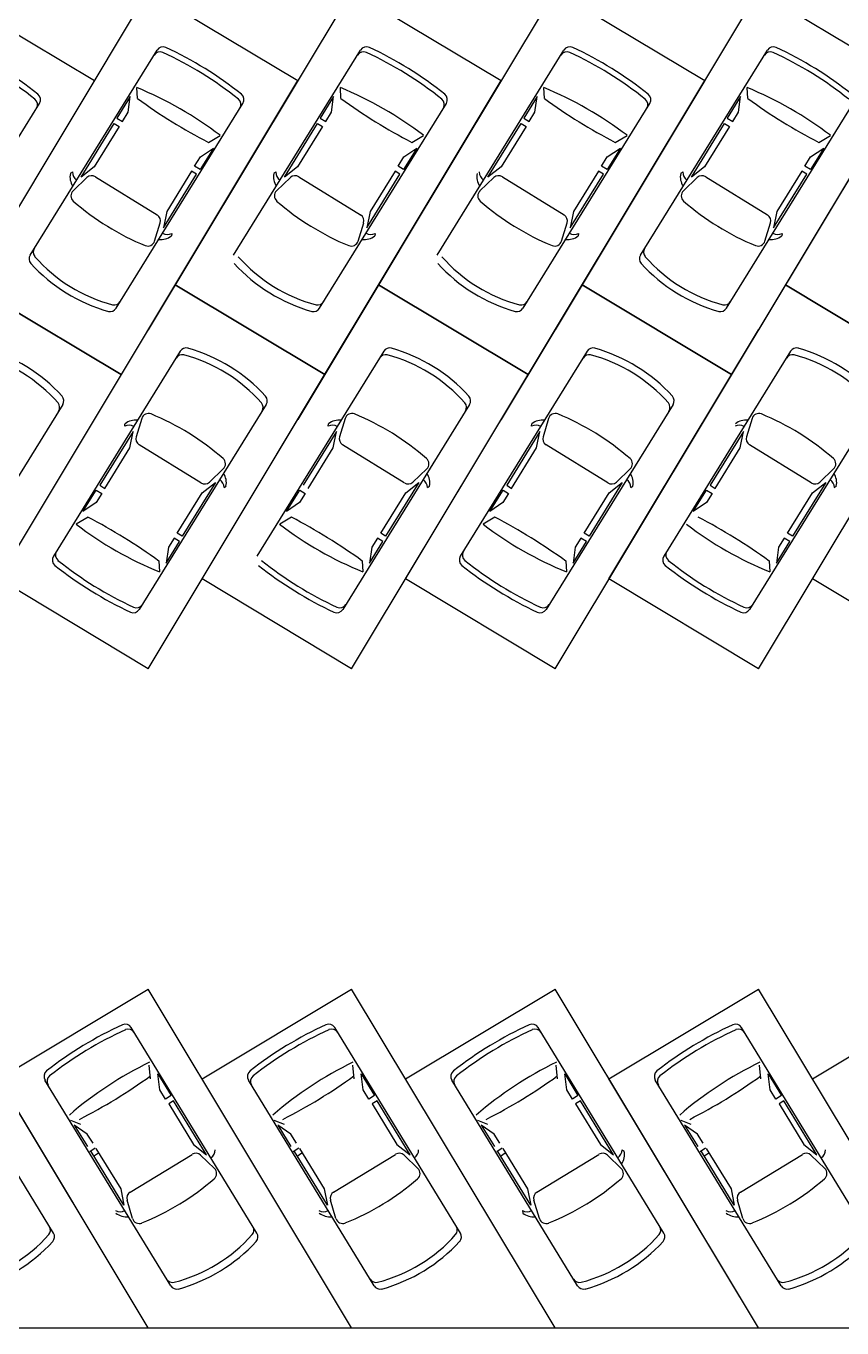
# Model space of a CAD drawing. Header units: millimetres. Extents: x 2478 to 18835, y -4183 to 1193.
# Drawn here: x 12454 to 13778, y -4183 to -2070 of the extents above; entities that cross this region are included whole.
import ezdxf

# ---------------------------------------------------------------- set-up
doc = ezdxf.new("R2010")
doc.units = ezdxf.units.MM

msp = doc.modelspace()

# ---------------------------------------------------------------- linework, layer by layer
at = {"color": 1}
for p, q in [((12652.2, -2013.2), (12322.2, -2563.2)), ((12322.2, -2013.2), (12564.9, -2158.8)), ((12652.2, -2013.2), (12322.2, -2563.2)), ((12652.2, -2013.2), (12894.9, -2158.8)), ((12982.2, -2013.2), (12652.2, -2563.2)), ((12982.2, -2013.2), (12652.2, -2563.2)), ((12982.2, -2013.2), (13224.9, -2158.8)), ((13312.2, -2013.2), (12982.2, -2563.2)), ((13312.2, -2013.2), (12982.2, -2563.2)), ((13642.2, -2013.2), (13312.2, -2563.2)), ((13642.2, -2013.2), (13312.2, -2563.2)), ((13312.2, -2013.2), (13554.9, -2158.8)), ((13972.2, -2013.2), (13642.2, -2563.2)), ((13642.2, -2013.2), (13884.9, -2158.8)), ((12322.2, -3113.2), (12894.9, -2158.8)), ((12652.2, -3113.2), (13224.9, -2158.8)), ((13224.9, -2158.8), (12894.9, -2708.8)), ((13224.9, -2158.8), (12894.9, -2708.8)), ((12982.2, -3113.2), (13554.9, -2158.8)), ((13554.9, -2158.8), (13224.9, -2708.8)), ((13554.9, -2158.8), (13224.9, -2708.8)), ((13312.2, -3113.2), (13884.9, -2158.8)), ((12365.9, -2490.4), (12608.5, -2636)), ((12608.5, -2636), (12365.9, -2490.4)), ((12938.5, -2636), (12695.9, -2490.4)), ((12695.9, -2490.4), (12938.5, -2636)), ((13025.9, -2490.4), (13268.5, -2636)), ((13268.5, -2636), (13025.9, -2490.4)), ((13598.5, -2636), (13355.9, -2490.4)), ((13355.9, -2490.4), (13598.5, -2636)), ((13928.5, -2636), (13685.9, -2490.4)), ((13685.9, -2490.4), (13928.5, -2636)), ((13685.9, -2490.4), (13928.5, -2636)), ((13685.9, -2490.4), (13928.5, -2636)), ((12739.6, -2967.6), (12982.2, -2563.2)), ((13069.6, -2967.6), (13312.2, -2563.2)), ((13399.6, -2967.6), (13642.2, -2563.2)), ((13642.2, -3113.2), (13972.2, -2563.2)), ((12652.2, -3113.2), (12409.6, -2967.6)), ((12652.2, -3113.2), (12409.6, -2967.6)), ((12982.2, -3113.2), (12739.6, -2967.6)), ((12982.2, -3113.2), (12739.6, -2967.6)), ((13312.2, -3113.2), (13069.6, -2967.6)), ((13312.2, -3113.2), (13069.6, -2967.6)), ((13642.2, -3113.2), (13399.6, -2967.6)), ((13972.2, -3113.2), (13729.6, -2967.6)), ((12652.2, -4183.2), (12322.2, -3633.2)), ((12409.6, -3778.8), (12652.2, -3633.2)), ((12982.2, -4183.2), (12652.2, -3633.2)), ((12739.6, -3778.8), (12982.2, -3633.2)), ((13312.2, -4183.2), (12982.2, -3633.2)), ((13069.6, -3778.8), (13312.2, -3633.2)), ((13642.2, -4183.2), (13312.2, -3633.2)), ((13399.6, -3778.8), (13642.2, -3633.2)), ((13972.2, -4183.2), (13642.2, -3633.2)), ((13729.6, -3778.8), (13972.2, -3633.2)), ((12652.2, -4183.2), (12409.6, -3778.8)), ((13642.2, -4183.2), (13399.6, -3778.8))]:
    msp.add_line(p, q, dxfattribs=at)
at = {"color": 0}
for p, q in [((12460.8, -2442), (12666.6, -2109.4)), ((12790.8, -2442), (12996.6, -2109.4)), ((13120.8, -2442), (13326.6, -2109.4)), ((13450.8, -2442), (13656.6, -2109.4)), ((12634.9, -2187.9), (12633.9, -2170.2)), ((12964.9, -2187.9), (12963.9, -2170.2)), ((13294.9, -2187.9), (13293.9, -2170.2)), ((13624.9, -2187.9), (13623.9, -2170.2)), ((12270.2, -2528.2), (12475.9, -2195.7)), ((12600.2, -2528.2), (12805.9, -2195.7)), ((12623, -2184.6), (12601.4, -2219.6)), ((12619.6, -2210.1), (12623, -2184.6)), ((12930.2, -2528.2), (13135.9, -2195.7)), ((12953, -2184.6), (12931.4, -2219.6)), ((12949.6, -2210.1), (12953, -2184.6)), ((13260.2, -2528.2), (13465.9, -2195.7)), ((13283, -2184.6), (13261.4, -2219.6)), ((13279.6, -2210.1), (13283, -2184.6)), ((13590.2, -2528.2), (13795.9, -2195.7)), ((13613, -2184.6), (13591.4, -2219.6)), ((13609.6, -2210.1), (13613, -2184.6)), ((12610.3, -2225.1), (12619.6, -2210.1)), ((12940.3, -2225.1), (12949.6, -2210.1)), ((13270.3, -2225.1), (13279.6, -2210.1)), ((13600.3, -2225.1), (13609.6, -2210.1)), ((12543.3, -2315.2), (12597.1, -2228.2)), ((12605.1, -2233.1), (12564.6, -2298.6)), ((12597.1, -2228.2), (12605.1, -2233.1)), ((12601.4, -2219.6), (12610.3, -2225.1)), ((12873.3, -2315.2), (12927.1, -2228.2)), ((12935.1, -2233.1), (12894.6, -2298.6)), ((12927.1, -2228.2), (12935.1, -2233.1)), ((12931.4, -2219.6), (12940.3, -2225.1)), ((13203.3, -2315.2), (13257.1, -2228.2)), ((13265.1, -2233.1), (13224.6, -2298.6)), ((13257.1, -2228.2), (13265.1, -2233.1)), ((13261.4, -2219.6), (13270.3, -2225.1)), ((13533.3, -2315.2), (13587.1, -2228.2)), ((13595.1, -2233.1), (13554.6, -2298.6)), ((13587.1, -2228.2), (13595.1, -2233.1)), ((13591.4, -2219.6), (13600.3, -2225.1)), ((12749.8, -2259), (12768.9, -2247.6)), ((13079.8, -2259), (13098.9, -2247.6)), ((13409.8, -2259), (13428.9, -2247.6)), ((13739.8, -2259), (13758.9, -2247.6)), ((12758.1, -2268.2), (12736.5, -2303.2)), ((12736.8, -2282.7), (12758.1, -2268.2)), ((13088.1, -2268.2), (13066.5, -2303.2)), ((13066.8, -2282.7), (13088.1, -2268.2)), ((13418.1, -2268.2), (13396.5, -2303.2)), ((13396.8, -2282.7), (13418.1, -2268.2)), ((13748.1, -2268.2), (13726.5, -2303.2)), ((13726.8, -2282.7), (13748.1, -2268.2)), ((12564.6, -2298.6), (12543.3, -2315.2)), ((12727.5, -2297.6), (12736.8, -2282.7)), ((12736.5, -2303.2), (12727.5, -2297.6)), ((12894.6, -2298.6), (12873.3, -2315.2)), ((13057.5, -2297.6), (13066.8, -2282.7)), ((13066.5, -2303.2), (13057.5, -2297.6)), ((13224.6, -2298.6), (13203.3, -2315.2)), ((13387.5, -2297.6), (13396.8, -2282.7)), ((13396.5, -2303.2), (13387.5, -2297.6)), ((13554.6, -2298.6), (13533.3, -2315.2)), ((13717.5, -2297.6), (13726.8, -2282.7)), ((13726.5, -2303.2), (13717.5, -2297.6)), ((12529.2, -2307.1), (12525.9, -2309.3)), ((12530.4, -2337.4), (12552.8, -2316.1)), ((12566.7, -2314.7), (12666.8, -2376.6)), ((12676.8, -2397.9), (12730.6, -2310.8)), ((12722.7, -2305.9), (12682.2, -2371.3)), ((12730.6, -2310.8), (12722.7, -2305.9)), ((12859.2, -2307.1), (12855.9, -2309.3)), ((12860.4, -2337.4), (12882.8, -2316.1)), ((12896.7, -2314.7), (12996.8, -2376.6)), ((13006.8, -2397.9), (13060.6, -2310.8)), ((13052.7, -2305.9), (13012.2, -2371.3)), ((13060.6, -2310.8), (13052.7, -2305.9)), ((13190.4, -2337.4), (13212.8, -2316.1)), ((13226.7, -2314.7), (13326.8, -2376.6)), ((13336.8, -2397.9), (13390.6, -2310.8)), ((13382.7, -2305.9), (13342.2, -2371.3)), ((13390.6, -2310.8), (13382.7, -2305.9)), ((13519.2, -2307.1), (13515.9, -2309.3)), ((13520.4, -2337.4), (13542.8, -2316.1)), ((13556.7, -2314.7), (13656.8, -2376.6)), ((13666.8, -2397.9), (13720.6, -2310.8)), ((13712.7, -2305.9), (13672.2, -2371.3)), ((13720.6, -2310.8), (13712.7, -2305.9)), ((12682.2, -2371.3), (12676.8, -2397.9)), ((13012.2, -2371.3), (13006.8, -2397.9)), ((13342.2, -2371.3), (13336.8, -2397.9)), ((13672.2, -2371.3), (13666.8, -2397.9)), ((12662.7, -2419.3), (12671.8, -2389.7)), ((12690.4, -2406.8), (12689.8, -2410.7)), ((12992.7, -2419.3), (13001.8, -2389.7)), ((13020.4, -2406.8), (13019.8, -2410.7)), ((13322.7, -2419.3), (13331.8, -2389.7)), ((13350.4, -2406.8), (13349.8, -2410.7)), ((13652.7, -2419.3), (13661.8, -2389.7)), ((13680.4, -2406.8), (13679.8, -2410.7)), ((12704.3, -2598.1), (12498.5, -2930.7)), ((13034.3, -2598.1), (12828.5, -2930.7)), ((13364.3, -2598.1), (13158.5, -2930.7)), ((13694.3, -2598.1), (13488.5, -2930.7)), ((12513.6, -2684.4), (12307.8, -3017)), ((12843.6, -2684.4), (12637.8, -3017)), ((13173.6, -2684.4), (12967.8, -3017)), ((13503.6, -2684.4), (13297.8, -3017)), ((13833.6, -2684.4), (13627.8, -3017)), ((12614.1, -2719.6), (12614.6, -2715.6)), ((12641.7, -2707.1), (12632.7, -2736.7)), ((12944.1, -2719.6), (12944.6, -2715.6)), ((12971.7, -2707.1), (12962.7, -2736.7)), ((13274.1, -2719.6), (13274.6, -2715.6)), ((13301.7, -2707.1), (13292.7, -2736.7)), ((13631.7, -2707.1), (13622.7, -2736.7)), ((12627.6, -2728.5), (12573.8, -2815.5)), ((12622.2, -2755), (12627.6, -2728.5)), ((12957.6, -2728.5), (12903.8, -2815.5)), ((12952.2, -2755), (12957.6, -2728.5)), ((13287.6, -2728.5), (13233.8, -2815.5)), ((13282.2, -2755), (13287.6, -2728.5)), ((13617.6, -2728.5), (13563.8, -2815.5)), ((13612.2, -2755), (13617.6, -2728.5)), ((12581.8, -2820.5), (12622.2, -2755)), ((12737.7, -2811.7), (12637.6, -2749.7)), ((12911.8, -2820.5), (12952.2, -2755)), ((13067.7, -2811.7), (12967.6, -2749.7)), ((13241.8, -2820.5), (13282.2, -2755)), ((13397.7, -2811.7), (13297.6, -2749.7)), ((13571.8, -2820.5), (13612.2, -2755)), ((13727.7, -2811.7), (13627.6, -2749.7)), ((12774.1, -2789), (12751.6, -2810.3)), ((13104.1, -2789), (13081.6, -2810.3)), ((13434.1, -2789), (13411.6, -2810.3)), ((13764.1, -2789), (13741.6, -2810.3)), ((12546.3, -2858.2), (12568, -2823.2)), ((12576.9, -2828.7), (12567.6, -2843.7)), ((12568, -2823.2), (12576.9, -2828.7)), ((12573.8, -2815.5), (12581.8, -2820.5)), ((12699.4, -2893.2), (12739.9, -2827.8)), ((12761.2, -2811.1), (12707.3, -2898.1)), ((12739.9, -2827.8), (12761.2, -2811.1)), ((12775.2, -2819.3), (12778.5, -2817)), ((12876.3, -2858.2), (12898, -2823.2)), ((12906.9, -2828.7), (12897.6, -2843.7)), ((12898, -2823.2), (12906.9, -2828.7)), ((13029.4, -2893.2), (13069.9, -2827.8)), ((13091.2, -2811.1), (13037.3, -2898.1)), ((13069.9, -2827.8), (13091.2, -2811.1)), ((13105.2, -2819.3), (13108.5, -2817)), ((13206.3, -2858.2), (13228, -2823.2)), ((13236.9, -2828.7), (13227.6, -2843.7)), ((13228, -2823.2), (13236.9, -2828.7)), ((13233.8, -2815.5), (13241.8, -2820.5)), ((13359.4, -2893.2), (13399.9, -2827.8)), ((13421.2, -2811.1), (13367.3, -2898.1)), ((13399.9, -2827.8), (13421.2, -2811.1)), ((13435.2, -2819.3), (13438.5, -2817)), ((13536.3, -2858.2), (13558, -2823.2)), ((13566.9, -2828.7), (13557.6, -2843.7)), ((13558, -2823.2), (13566.9, -2828.7)), ((13563.8, -2815.5), (13571.8, -2820.5)), ((13689.4, -2893.2), (13729.9, -2827.8)), ((13751.2, -2811.1), (13697.3, -2898.1)), ((13729.9, -2827.8), (13751.2, -2811.1)), ((13765.2, -2819.3), (13768.5, -2817)), ((12567.6, -2843.7), (12546.3, -2858.2)), ((12897.6, -2843.7), (12876.3, -2858.2)), ((13227.6, -2843.7), (13206.3, -2858.2)), ((13557.6, -2843.7), (13536.3, -2858.2)), ((12554.6, -2867.4), (12535.6, -2878.8)), ((12884.6, -2867.4), (12865.6, -2878.8)), ((13214.6, -2867.4), (13195.6, -2878.8)), ((12707.3, -2898.1), (12699.4, -2893.2)), ((13037.3, -2898.1), (13029.4, -2893.2)), ((13367.3, -2898.1), (13359.4, -2893.2)), ((13697.3, -2898.1), (13689.4, -2893.2)), ((12681.4, -2941.8), (12703.1, -2906.8)), ((12694.1, -2901.3), (12684.9, -2916.2)), ((12703.1, -2906.8), (12694.1, -2901.3)), ((13011.4, -2941.8), (13033.1, -2906.8)), ((13024.1, -2901.3), (13014.9, -2916.2)), ((13033.1, -2906.8), (13024.1, -2901.3)), ((13341.4, -2941.8), (13363.1, -2906.8)), ((13354.1, -2901.3), (13344.9, -2916.2)), ((13363.1, -2906.8), (13354.1, -2901.3)), ((13671.4, -2941.8), (13693.1, -2906.8)), ((13684.1, -2901.3), (13674.9, -2916.2)), ((13693.1, -2906.8), (13684.1, -2901.3)), ((12684.9, -2916.2), (12681.4, -2941.8)), ((13014.9, -2916.2), (13011.4, -2941.8)), ((13344.9, -2916.2), (13341.4, -2941.8)), ((13674.9, -2916.2), (13671.4, -2941.8)), ((12669.5, -2938.4), (12670.6, -2956.2)), ((12999.5, -2938.4), (13000.6, -2956.2)), ((13329.5, -2938.4), (13330.6, -2956.2)), ((13659.5, -2938.4), (13660.6, -2956.2)), ((12498.6, -4029.3), (12294.8, -3695.6)), ((12828.6, -4029.3), (12624.8, -3695.6)), ((13158.6, -4029.3), (12954.8, -3695.6)), ((13488.6, -4029.3), (13284.8, -3695.6)), ((13818.6, -4029.3), (13614.8, -3695.6)), ((12656.2, -3779), (12653.9, -3756.9)), ((12986.2, -3779), (12983.9, -3756.9)), ((13316.2, -3779), (13313.9, -3756.9)), ((13646.2, -3779), (13643.9, -3756.9)), ((12688.8, -4114.8), (12484.8, -3780.9)), ((12667.9, -3771), (12689.3, -3806.1)), ((12671.2, -3796.5), (12667.9, -3771)), ((13018.8, -4114.8), (12814.8, -3780.9)), ((12997.9, -3771), (13019.3, -3806.1)), ((13001.2, -3796.5), (12997.9, -3771)), ((13348.8, -4114.8), (13144.8, -3780.9)), ((13331.2, -3796.5), (13327.9, -3771)), ((13327.9, -3771), (13349.3, -3806.1)), ((13678.8, -4114.8), (13474.8, -3780.9)), ((13661.2, -3796.5), (13657.9, -3771)), ((13657.9, -3771), (13679.3, -3806.1)), ((12680.3, -3811.6), (12671.2, -3796.5)), ((13010.3, -3811.6), (13001.2, -3796.5)), ((13340.3, -3811.6), (13331.2, -3796.5)), ((13670.3, -3811.6), (13661.2, -3796.5)), ((12689.3, -3806.1), (12680.3, -3811.6)), ((12693.5, -3814.7), (12685.5, -3819.6)), ((12685.5, -3819.6), (12725.7, -3885.3)), ((12746.9, -3902.1), (12693.5, -3814.7)), ((13019.3, -3806.1), (13010.3, -3811.6)), ((13023.5, -3814.7), (13015.5, -3819.6)), ((13015.5, -3819.6), (13055.7, -3885.3)), ((13076.9, -3902.1), (13023.5, -3814.7)), ((13349.3, -3806.1), (13340.3, -3811.6)), ((13353.5, -3814.7), (13345.5, -3819.6)), ((13345.5, -3819.6), (13385.7, -3885.3)), ((13406.9, -3902.1), (13353.5, -3814.7)), ((13679.3, -3806.1), (13670.3, -3811.6)), ((13683.5, -3814.7), (13675.5, -3819.6)), ((13675.5, -3819.6), (13715.7, -3885.3)), ((13736.9, -3902.1), (13683.5, -3814.7)), ((12543.2, -3853), (12526.7, -3846.4)), ((12553.5, -3868.4), (12532.3, -3853.8)), ((12532.3, -3853.8), (12553.7, -3888.9)), ((12873.2, -3853), (12856.7, -3846.4)), ((12883.5, -3868.4), (12862.3, -3853.8)), ((12862.3, -3853.8), (12883.7, -3888.9)), ((13203.2, -3853), (13186.7, -3846.4)), ((13192.3, -3853.8), (13213.7, -3888.9)), ((13213.5, -3868.4), (13192.3, -3853.8)), ((13533.2, -3853), (13516.7, -3846.4)), ((13522.3, -3853.8), (13543.7, -3888.9)), ((13543.5, -3868.4), (13522.3, -3853.8)), ((12562.7, -3883.4), (12553.5, -3868.4)), ((12725.7, -3885.3), (12746.9, -3902.1)), ((12892.7, -3883.4), (12883.5, -3868.4)), ((13055.7, -3885.3), (13076.9, -3902.1)), ((13222.7, -3883.4), (13213.5, -3868.4)), ((13385.7, -3885.3), (13406.9, -3902.1)), ((13552.7, -3883.4), (13543.5, -3868.4)), ((13715.7, -3885.3), (13736.9, -3902.1)), ((12557.6, -3896.8), (12566.4, -3891)), ((12612.9, -3983.9), (12559.5, -3896.6)), ((12563.7, -3904.3), (12571.5, -3899.2)), ((12567.5, -3891.7), (12607.6, -3957.4)), ((12622.9, -3962.8), (12723.4, -3901.4)), ((12759.6, -3924.3), (12737.3, -3902.9)), ((12887.6, -3896.8), (12896.4, -3891)), ((12942.9, -3983.9), (12889.5, -3896.6)), ((12893.7, -3904.3), (12901.5, -3899.2)), ((12897.5, -3891.7), (12937.6, -3957.4)), ((12952.9, -3962.8), (13053.4, -3901.4)), ((13089.6, -3924.3), (13067.3, -3902.9)), ((13217.6, -3896.8), (13226.4, -3891)), ((13272.9, -3983.9), (13219.5, -3896.6)), ((13223.7, -3904.3), (13231.5, -3899.2)), ((13227.5, -3891.7), (13267.6, -3957.4)), ((13282.9, -3962.8), (13383.4, -3901.4)), ((13419.6, -3924.3), (13397.3, -3902.9)), ((13421, -3894), (13424.2, -3896.3)), ((13547.6, -3896.8), (13556.4, -3891)), ((13602.9, -3983.9), (13549.5, -3896.6)), ((13553.7, -3904.3), (13561.5, -3899.2)), ((13557.5, -3891.7), (13597.6, -3957.4)), ((13612.9, -3962.8), (13713.4, -3901.4)), ((13749.6, -3924.3), (13727.3, -3902.9)), ((12607.6, -3957.4), (12612.9, -3983.9)), ((12937.6, -3957.4), (12942.9, -3983.9)), ((13267.6, -3957.4), (13272.9, -3983.9)), ((13597.6, -3957.4), (13602.9, -3983.9)), ((12626.8, -4005.4), (12618, -3975.8)), ((12956.8, -4005.4), (12948, -3975.8)), ((13259.2, -3992.8), (13259.8, -3996.7)), ((13286.8, -4005.4), (13278, -3975.8)), ((13616.8, -4005.4), (13608, -3975.8))]:
    msp.add_line(p, q, dxfattribs=at)
at = {"color": 4}
msp.add_line((8362.2, -4183.2), (16746.3, -4183.2), dxfattribs=at)
at = {"color": 0}
for centre, major_axis, start_param, end_param in [((12086, -2669.4), (-597.9, -140.8), 3.808851, 4.043797), ((12090.9, -2661.4), (-597.9, -140.8), 3.808851, 4.043797), ((12671.4, -2123.3), (-2.6, 11.1), 5.626184, 7.068583), ((12676.3, -2115.4), (-2.6, 11.1), 5.626184, 7.068583), ((12416, -2669.4), (-597.9, -140.8), 3.808851, 4.043797), ((12420.9, -2661.4), (-597.9, -140.8), 3.808851, 4.043797), ((13001.4, -2123.3), (-2.6, 11.1), 5.626184, 7.068583), ((13006.3, -2115.4), (-2.6, 11.1), 5.626184, 7.068583), ((12746, -2669.4), (-597.9, -140.8), 3.808851, 4.043797), ((12750.9, -2661.4), (-597.9, -140.8), 3.808851, 4.043797), ((13331.4, -2123.3), (-2.6, 11.1), 5.626184, 7.068583), ((13336.3, -2115.4), (-2.6, 11.1), 5.626184, 7.068583), ((13076, -2669.4), (-597.9, -140.8), 3.808851, 4.043797), ((13080.9, -2661.4), (-597.9, -140.8), 3.808851, 4.043797), ((13661.4, -2123.3), (-2.6, 11.1), 5.626184, 7.068583), ((13666.3, -2115.4), (-2.6, 11.1), 5.626184, 7.068583), ((13406, -2669.4), (-597.9, -140.8), 3.808851, 4.043797), ((13410.9, -2661.4), (-597.9, -140.8), 3.808851, 4.043797), ((12408.1, -2720.7), (-136.4, 579.2), 5.400401, 5.662686), ((12738.1, -2720.7), (-136.4, 579.2), 5.400401, 5.662686), ((13068.1, -2720.7), (-136.4, 579.2), 5.400401, 5.662686), ((13398.1, -2720.7), (-136.4, 579.2), 5.400401, 5.662686), ((12461.3, -2197.6), (-2.6, 11.1), 3.926991, 5.367923), ((12466.2, -2189.7), (-2.6, 11.1), 3.926991, 5.367923), ((13169, -1453.1), (-208.3, 884.2), 2.281762, 2.430627), ((12791.3, -2197.6), (-2.6, 11.1), 3.926991, 5.367923), ((12796.2, -2189.7), (-2.6, 11.1), 3.926991, 5.367923), ((13499, -1453.1), (-208.3, 884.2), 2.281762, 2.430627), ((13121.3, -2197.6), (-2.6, 11.1), 3.926991, 5.367923), ((13126.2, -2189.7), (-2.6, 11.1), 3.926991, 5.367923), ((13829, -1453.1), (-208.3, 884.2), 2.281762, 2.430627), ((13451.3, -2197.6), (-2.6, 11.1), 3.926991, 5.367923), ((13456.2, -2189.7), (-2.6, 11.1), 3.926991, 5.367923), ((14159, -1453.1), (-208.3, 884.2), 2.281762, 2.430627), ((12552.6, -2315), (-26.5, -6.2), -0.439922, 0.360338), ((12545.5, -2306.9), (-15.8, -3.7), -0.220829, 0.729047), ((12560.7, -2324.4), (-11.1, -2.6), 3.926991, 5.240463), ((12882.6, -2315), (-26.5, -6.2), -0.439922, 0.360338), ((12875.5, -2306.9), (-15.8, -3.7), -0.220829, 0.729047), ((12890.7, -2324.4), (-11.1, -2.6), 3.926991, 5.240463), ((13212.6, -2315), (-26.5, -6.2), -0.439922, 0.360338), ((13205.5, -2306.9), (-15.8, -3.7), -0.220829, 0.729047), ((13220.7, -2324.4), (-11.1, -2.6), 3.926991, 5.240463), ((13542.6, -2315), (-26.5, -6.2), -0.439922, 0.360338), ((13535.5, -2306.9), (-15.8, -3.7), -0.220829, 0.729047), ((13550.7, -2324.4), (-11.1, -2.6), 3.926991, 5.240463), ((12538.3, -2345.7), (-2.6, 11.1), 0.528074, 2.182793), ((12868.3, -2345.7), (-2.6, 11.1), 0.528074, 2.182793), ((13198.3, -2345.7), (-2.6, 11.1), 0.528074, 2.182793), ((13528.3, -2345.7), (-2.6, 11.1), 0.528074, 2.182793), ((12810.7, -2032.1), (-415.5, -97.9), 0.623679, 0.947117), ((13140.7, -2032.1), (-415.5, -97.9), 0.623679, 0.947117), ((13470.7, -2032.1), (-415.5, -97.9), 0.623679, 0.947117), ((13800.7, -2032.1), (-415.5, -97.9), 0.623679, 0.947117), ((12660.8, -2386.4), (-2.6, 11.1), 4.184315, 5.497787), ((12990.8, -2386.4), (-2.6, 11.1), 4.184315, 5.497787), ((13320.8, -2386.4), (-2.6, 11.1), 4.184315, 5.497787), ((13650.8, -2386.4), (-2.6, 11.1), 4.184315, 5.497787), ((12683.3, -2392.2), (-3.7, 15.8), 2.412546, 3.362421), ((13013.3, -2392.2), (-3.7, 15.8), 2.412546, 3.362421), ((13343.3, -2392.2), (-3.7, 15.8), 2.412546, 3.362421), ((13673.3, -2392.2), (-3.7, 15.8), 2.412546, 3.362421), ((12651.8, -2415.9), (-11.1, -2.6), 0.958799, 2.613518), ((12672.9, -2389.4), (-6.2, 26.5), 2.781255, 3.581514), ((12981.8, -2415.9), (-11.1, -2.6), 0.958799, 2.613518), ((13002.9, -2389.4), (-6.2, 26.5), 2.781255, 3.581514), ((13311.8, -2415.9), (-11.1, -2.6), 0.958799, 2.613518), ((13332.9, -2389.4), (-6.2, 26.5), 2.781255, 3.581514), ((13641.8, -2415.9), (-11.1, -2.6), 0.958799, 2.613518), ((13662.9, -2389.4), (-6.2, 26.5), 2.781255, 3.581514), ((12470.5, -2448), (-11.1, -2.6), -0.785398, 0.48085), ((12477.2, -2437.2), (-2.6, 11.1), 0.785398, 2.032674), ((12659.6, -2276.4), (-58.4, 247.8), 2.060666, 2.651723), ((12989.6, -2276.4), (-58.4, 247.8), 2.060666, 2.651723), ((13319.6, -2276.4), (-58.4, 247.8), 2.060666, 2.651723), ((13460.5, -2448), (-11.1, -2.6), -0.785398, 0.48085), ((13467.2, -2437.2), (-2.6, 11.1), 0.785398, 2.032674), ((13649.6, -2276.4), (-58.4, 247.8), 2.060666, 2.651723), ((12661, -2274.1), (-262.2, -61.8), 0.50732, 1.063476), ((12991, -2274.1), (-262.2, -61.8), 0.50732, 1.063476), ((13321, -2274.1), (-262.2, -61.8), 0.50732, 1.063476), ((13651, -2274.1), (-262.2, -61.8), 0.50732, 1.063476), ((12590.5, -2522.2), (-11.1, -2.6), 1.089946, 2.356194), ((12597.2, -2511.4), (-11.1, -2.6), 1.108918, 2.356194), ((12920.5, -2522.2), (-11.1, -2.6), 1.089946, 2.356194), ((12927.2, -2511.4), (-11.1, -2.6), 1.108918, 2.356194), ((13250.5, -2522.2), (-11.1, -2.6), 1.089946, 2.356194), ((13257.2, -2511.4), (-11.1, -2.6), 1.108918, 2.356194), ((13580.5, -2522.2), (-11.1, -2.6), 1.089946, 2.356194), ((13587.2, -2511.4), (-11.1, -2.6), 1.108918, 2.356194), ((12313.4, -2852.3), (262.2, 61.8), 0.50732, 1.063476), ((12714, -2604.1), (11.1, 2.6), 1.089946, 2.356194), ((12643.4, -2852.3), (262.2, 61.8), 0.50732, 1.063476), ((13044, -2604.1), (11.1, 2.6), 1.089946, 2.356194), ((12973.4, -2852.3), (262.2, 61.8), 0.50732, 1.063476), ((13374, -2604.1), (11.1, 2.6), 1.089946, 2.356194), ((13303.4, -2852.3), (262.2, 61.8), 0.50732, 1.063476), ((13704, -2604.1), (11.1, 2.6), 1.089946, 2.356194), ((13633.4, -2852.3), (262.2, 61.8), 0.50732, 1.063476), ((12314.8, -2850), (58.4, -247.8), 2.060666, 2.651723), ((12707.3, -2615), (11.1, 2.6), 1.108918, 2.356194), ((12644.8, -2850), (58.4, -247.8), 2.060666, 2.651723), ((13037.3, -2615), (11.1, 2.6), 1.108918, 2.356194), ((12974.8, -2850), (58.4, -247.8), 2.060666, 2.651723), ((13367.3, -2615), (11.1, 2.6), 1.108918, 2.356194), ((13304.8, -2850), (58.4, -247.8), 2.060666, 2.651723), ((13697.3, -2615), (11.1, 2.6), 1.108918, 2.356194), ((13634.8, -2850), (58.4, -247.8), 2.060666, 2.651723), ((12497.2, -2689.2), (2.6, -11.1), 0.785398, 2.032674), ((12503.9, -2678.3), (11.1, 2.6), -0.785398, 0.48085), ((12827.2, -2689.2), (2.6, -11.1), 0.785398, 2.032674), ((12833.9, -2678.3), (11.1, 2.6), -0.785398, 0.48085), ((13157.2, -2689.2), (2.6, -11.1), 0.785398, 2.032674), ((13163.9, -2678.3), (11.1, 2.6), -0.785398, 0.48085), ((13487.2, -2689.2), (2.6, -11.1), 0.785398, 2.032674), ((13493.9, -2678.3), (11.1, 2.6), -0.785398, 0.48085), ((12652.6, -2710.4), (11.1, 2.6), 0.958799, 2.613518), ((12493.7, -3094.2), (415.5, 97.9), 0.623679, 0.947117), ((12982.6, -2710.4), (11.1, 2.6), 0.958799, 2.613518), ((12823.7, -3094.2), (415.5, 97.9), 0.623679, 0.947117), ((13312.6, -2710.4), (11.1, 2.6), 0.958799, 2.613518), ((13153.7, -3094.2), (415.5, 97.9), 0.623679, 0.947117), ((13642.6, -2710.4), (11.1, 2.6), 0.958799, 2.613518), ((13483.7, -3094.2), (415.5, 97.9), 0.623679, 0.947117), ((12621.2, -2734.2), (3.7, -15.8), 2.412546, 3.362421), ((12631.6, -2737), (6.2, -26.5), 2.781255, 3.581514), ((12951.2, -2734.2), (3.7, -15.8), 2.412546, 3.362421), ((12961.6, -2737), (6.2, -26.5), 2.781255, 3.581514), ((13281.2, -2734.2), (3.7, -15.8), 2.412546, 3.362421), ((13291.6, -2737), (6.2, -26.5), 2.781255, 3.581514), ((13611.2, -2734.2), (3.7, -15.8), 2.412546, 3.362421), ((13621.6, -2737), (6.2, -26.5), 2.781255, 3.581514), ((12643.6, -2740), (2.6, -11.1), 4.184315, 5.497787), ((12973.6, -2740), (2.6, -11.1), 4.184315, 5.497787), ((13303.6, -2740), (2.6, -11.1), 4.184315, 5.497787), ((13633.6, -2740), (2.6, -11.1), 4.184315, 5.497787), ((12766.2, -2780.7), (2.6, -11.1), 0.528074, 2.182793), ((13096.2, -2780.7), (2.6, -11.1), 0.528074, 2.182793), ((13426.2, -2780.7), (2.6, -11.1), 0.528074, 2.182793), ((13756.2, -2780.7), (2.6, -11.1), 0.528074, 2.182793), ((12743.8, -2802), (11.1, 2.6), 3.926991, 5.240463), ((12759, -2819.5), (15.8, 3.7), -0.220829, 0.729047), ((12751.8, -2811.4), (26.5, 6.2), -0.439922, 0.360338), ((13073.8, -2802), (11.1, 2.6), 3.926991, 5.240463), ((13089, -2819.5), (15.8, 3.7), -0.220829, 0.729047), ((13081.8, -2811.4), (26.5, 6.2), -0.439922, 0.360338), ((13403.8, -2802), (11.1, 2.6), 3.926991, 5.240463), ((13419, -2819.5), (15.8, 3.7), -0.220829, 0.729047), ((13411.8, -2811.4), (26.5, 6.2), -0.439922, 0.360338), ((13733.8, -2802), (11.1, 2.6), 3.926991, 5.240463), ((13749, -2819.5), (15.8, 3.7), -0.220829, 0.729047), ((13741.8, -2811.4), (26.5, 6.2), -0.439922, 0.360338), ((12135.4, -3673.3), (208.3, -884.2), 2.281762, 2.430627), ((12465.4, -3673.3), (208.3, -884.2), 2.281762, 2.430627), ((12795.4, -3673.3), (208.3, -884.2), 2.281762, 2.430627), ((13125.4, -3673.3), (208.3, -884.2), 2.281762, 2.430627), ((12896.3, -2405.6), (136.4, -579.2), 5.400401, 5.662686), ((13226.3, -2405.6), (136.4, -579.2), 5.400401, 5.662686), ((13556.3, -2405.6), (136.4, -579.2), 5.400401, 5.662686), ((13886.3, -2405.6), (136.4, -579.2), 5.400401, 5.662686), ((12508.2, -2936.7), (2.6, -11.1), 3.926991, 5.367923), ((12513.2, -2928.7), (2.6, -11.1), 3.926991, 5.367923), ((13168.2, -2936.7), (2.6, -11.1), 3.926991, 5.367923), ((13173.2, -2928.7), (2.6, -11.1), 3.926991, 5.367923), ((13498.2, -2936.7), (2.6, -11.1), 3.926991, 5.367923), ((13503.2, -2928.7), (2.6, -11.1), 3.926991, 5.367923), ((12883.5, -2464.9), (597.9, 140.8), 3.808851, 4.043797), ((12888.4, -2456.9), (597.9, 140.8), 3.808851, 4.043797), ((13213.5, -2464.9), (597.9, 140.8), 3.808851, 4.043797), ((13218.4, -2456.9), (597.9, 140.8), 3.808851, 4.043797), ((13543.5, -2464.9), (597.9, 140.8), 3.808851, 4.043797), ((13548.4, -2456.9), (597.9, 140.8), 3.808851, 4.043797), ((13873.5, -2464.9), (597.9, 140.8), 3.808851, 4.043797), ((13878.4, -2456.9), (597.9, 140.8), 3.808851, 4.043797), ((12628.1, -3011), (2.6, -11.1), 5.626184, 7.068583), ((12633.1, -3003), (2.6, -11.1), 5.626184, 7.068583), ((12958.1, -3011), (2.6, -11.1), 5.626184, 7.068583), ((12963.1, -3003), (2.6, -11.1), 5.626184, 7.068583), ((13288.1, -3011), (2.6, -11.1), 5.626184, 7.068583), ((13293.1, -3003), (2.6, -11.1), 5.626184, 7.068583), ((13618.1, -3011), (2.6, -11.1), 5.626184, 7.068583), ((13623.1, -3003), (2.6, -11.1), 5.626184, 7.068583), ((12866.6, -4249.4), (-144.2, -597.1), 3.808851, 4.043797), ((12615, -3701.5), (-11.1, 2.7), 3.926991, 5.367923), ((12619.9, -3709.5), (-11.1, 2.7), 3.926991, 5.367923), ((13196.6, -4249.4), (-144.2, -597.1), 3.808851, 4.043797), ((12945, -3701.5), (-11.1, 2.7), 3.926991, 5.367923), ((12949.9, -3709.5), (-11.1, 2.7), 3.926991, 5.367923), ((13526.6, -4249.4), (-144.2, -597.1), 3.808851, 4.043797), ((13275, -3701.5), (-11.1, 2.7), 3.926991, 5.367923), ((13279.9, -3709.5), (-11.1, 2.7), 3.926991, 5.367923), ((13856.6, -4249.4), (-144.2, -597.1), 3.808851, 4.043797), ((13605, -3701.5), (-11.1, 2.7), 3.926991, 5.367923), ((13609.9, -3709.5), (-11.1, 2.7), 3.926991, 5.367923), ((12871.5, -4257.4), (-144.2, -597.1), 3.808851, 4.043797), ((13201.5, -4257.4), (-144.2, -597.1), 3.808851, 4.043797), ((13531.5, -4257.4), (-144.2, -597.1), 3.808851, 4.043797), ((13861.5, -4257.4), (-144.2, -597.1), 3.808851, 4.043797), ((12913.7, -4287.6), (-578.4, 139.7), 5.400401, 5.662686), ((13243.7, -4287.6), (-578.4, 139.7), 5.400401, 5.662686), ((13573.7, -4287.6), (-578.4, 139.7), 5.400401, 5.662686), ((13903.7, -4287.6), (-578.4, 139.7), 5.400401, 5.662686), ((12494.6, -3775), (-11.1, 2.7), 5.626184, 7.068583), ((12499.5, -3783), (-11.1, 2.7), 5.626184, 7.068583), ((12126, -3036.4), (-883, 213.3), 2.281762, 2.430627), ((12824.6, -3775), (-11.1, 2.7), 5.626184, 7.068583), ((12829.5, -3783), (-11.1, 2.7), 5.626184, 7.068583), ((12456, -3036.4), (-883, 213.3), 2.281762, 2.430627), ((13154.6, -3775), (-11.1, 2.7), 5.626184, 7.068583), ((13159.5, -3783), (-11.1, 2.7), 5.626184, 7.068583), ((12786, -3036.4), (-883, 213.3), 2.281762, 2.430627), ((13484.6, -3775), (-11.1, 2.7), 5.626184, 7.068583), ((13489.5, -3783), (-11.1, 2.7), 5.626184, 7.068583), ((13116, -3036.4), (-883, 213.3), 2.281762, 2.430627), ((12729.4, -3911.1), (-11.1, 2.7), 4.184315, 5.497787), ((12744.7, -3893.7), (-15.8, 3.8), 2.412546, 3.362421), ((13059.4, -3911.1), (-11.1, 2.7), 4.184315, 5.497787), ((13074.7, -3893.7), (-15.8, 3.8), 2.412546, 3.362421), ((13389.4, -3911.1), (-11.1, 2.7), 4.184315, 5.497787), ((13404.7, -3893.7), (-15.8, 3.8), 2.412546, 3.362421), ((13397.5, -3901.8), (-26.5, 6.4), 2.781255, 3.581514), ((13719.4, -3911.1), (-11.1, 2.7), 4.184315, 5.497787), ((13734.7, -3893.7), (-15.8, 3.8), 2.412546, 3.362421), ((12751.7, -3932.6), (-2.7, -11.1), 0.958799, 2.613518), ((13081.7, -3932.6), (-2.7, -11.1), 0.958799, 2.613518), ((13411.7, -3932.6), (-2.7, -11.1), 0.958799, 2.613518), ((13741.7, -3932.6), (-2.7, -11.1), 0.958799, 2.613518), ((12481, -3617.5), (-100.2, -414.9), 0.623679, 0.947117), ((12811, -3617.5), (-100.2, -414.9), 0.623679, 0.947117), ((13141, -3617.5), (-100.2, -414.9), 0.623679, 0.947117), ((13471, -3617.5), (-100.2, -414.9), 0.623679, 0.947117), ((12628.9, -3972.5), (-2.7, -11.1), 3.926991, 5.240463), ((12958.9, -3972.5), (-2.7, -11.1), 3.926991, 5.240463), ((13288.9, -3972.5), (-2.7, -11.1), 3.926991, 5.240463), ((13618.9, -3972.5), (-2.7, -11.1), 3.926991, 5.240463), ((12606.4, -3978.2), (-3.8, -15.8), -0.220829, 0.729047), ((12936.4, -3978.2), (-3.8, -15.8), -0.220829, 0.729047), ((13266.4, -3978.2), (-3.8, -15.8), -0.220829, 0.729047), ((13596.4, -3978.2), (-3.8, -15.8), -0.220829, 0.729047), ((12616.9, -3975.5), (-6.4, -26.5), -0.439922, 0.360338), ((12637.8, -4002.2), (-11.1, 2.7), 0.528074, 2.182793), ((12946.9, -3975.5), (-6.4, -26.5), -0.439922, 0.360338), ((12967.8, -4002.2), (-11.1, 2.7), 0.528074, 2.182793), ((13276.9, -3975.5), (-6.4, -26.5), -0.439922, 0.360338), ((13297.8, -4002.2), (-11.1, 2.7), 0.528074, 2.182793), ((13606.9, -3975.5), (-6.4, -26.5), -0.439922, 0.360338), ((13627.8, -4002.2), (-11.1, 2.7), 0.528074, 2.182793), ((12300.7, -3862.5), (-247.5, 59.8), 2.060666, 2.651723), ((12482.2, -4024.4), (-2.7, -11.1), 1.108918, 2.356194), ((12488.9, -4035.3), (-2.7, -11.1), 1.089946, 2.356194), ((12630.7, -3862.5), (-247.5, 59.8), 2.060666, 2.651723), ((12812.2, -4024.4), (-2.7, -11.1), 1.108918, 2.356194), ((12818.9, -4035.3), (-2.7, -11.1), 1.089946, 2.356194), ((12960.7, -3862.5), (-247.5, 59.8), 2.060666, 2.651723), ((13142.2, -4024.4), (-2.7, -11.1), 1.108918, 2.356194), ((13148.9, -4035.3), (-2.7, -11.1), 1.089946, 2.356194), ((13290.7, -3862.5), (-247.5, 59.8), 2.060666, 2.651723), ((13472.2, -4024.4), (-2.7, -11.1), 1.108918, 2.356194), ((13478.9, -4035.3), (-2.7, -11.1), 1.089946, 2.356194), ((13620.7, -3862.5), (-247.5, 59.8), 2.060666, 2.651723), ((12299.3, -3860.3), (-63.3, -261.9), 0.50732, 1.063476), ((12629.3, -3860.3), (-63.3, -261.9), 0.50732, 1.063476), ((12959.3, -3860.3), (-63.3, -261.9), 0.50732, 1.063476), ((13289.3, -3860.3), (-63.3, -261.9), 0.50732, 1.063476), ((13619.3, -3860.3), (-63.3, -261.9), 0.50732, 1.063476), ((12691.9, -4097.9), (-11.1, 2.7), 0.785398, 2.032674), ((12698.5, -4108.8), (-2.7, -11.1), -0.785398, 0.48085), ((13021.9, -4097.9), (-11.1, 2.7), 0.785398, 2.032674), ((13028.5, -4108.8), (-2.7, -11.1), -0.785398, 0.48085), ((13351.9, -4097.9), (-11.1, 2.7), 0.785398, 2.032674), ((13358.5, -4108.8), (-2.7, -11.1), -0.785398, 0.48085), ((13681.9, -4097.9), (-11.1, 2.7), 0.785398, 2.032674), ((13688.5, -4108.8), (-2.7, -11.1), -0.785398, 0.48085)]:
    msp.add_ellipse(centre, major_axis=major_axis, ratio=1, start_param=start_param, end_param=end_param, dxfattribs=at)

doc.saveas('drawing.dxf')
